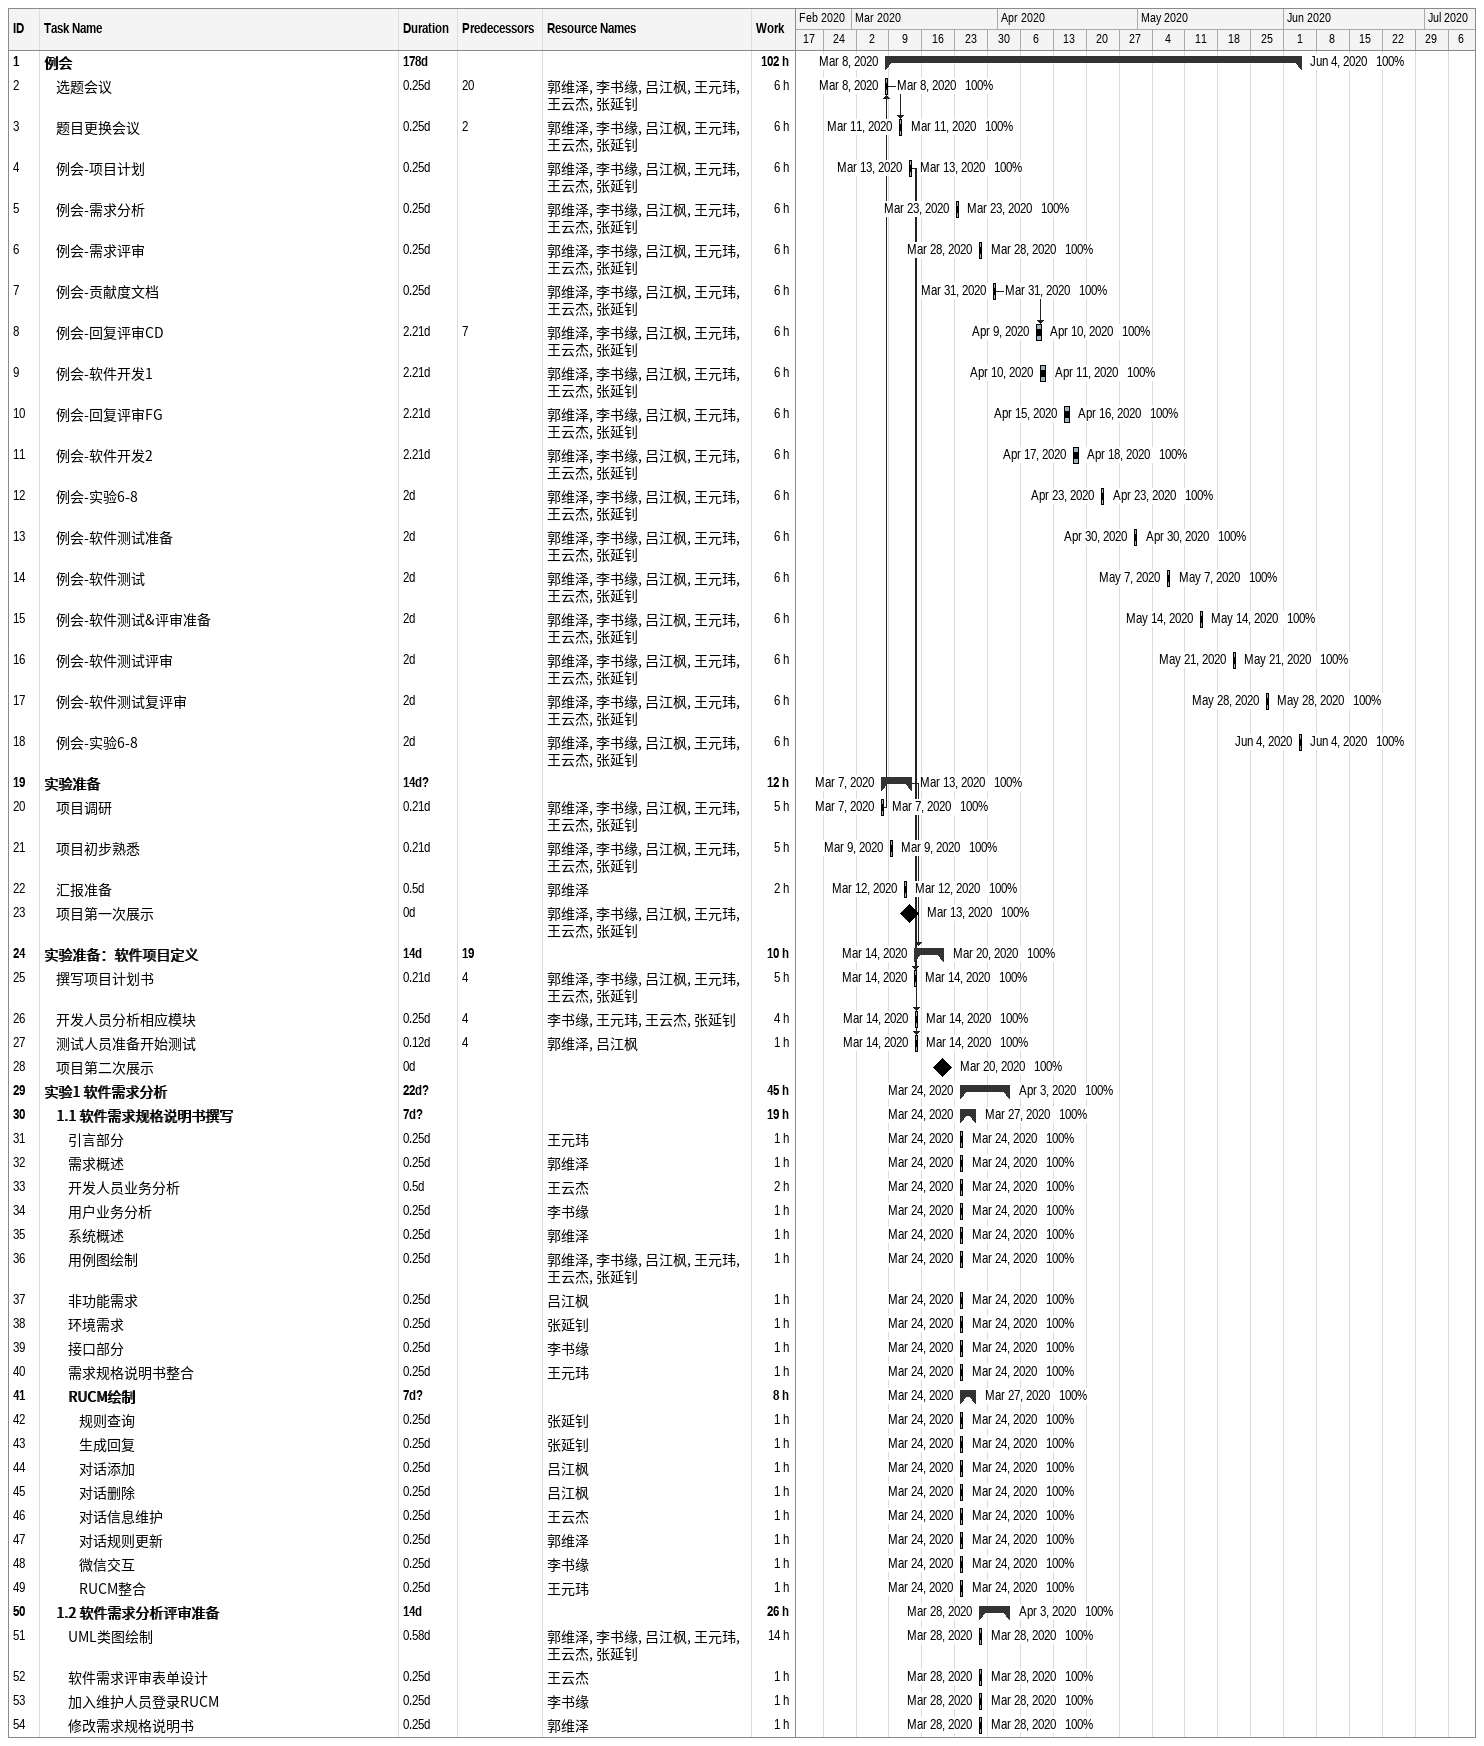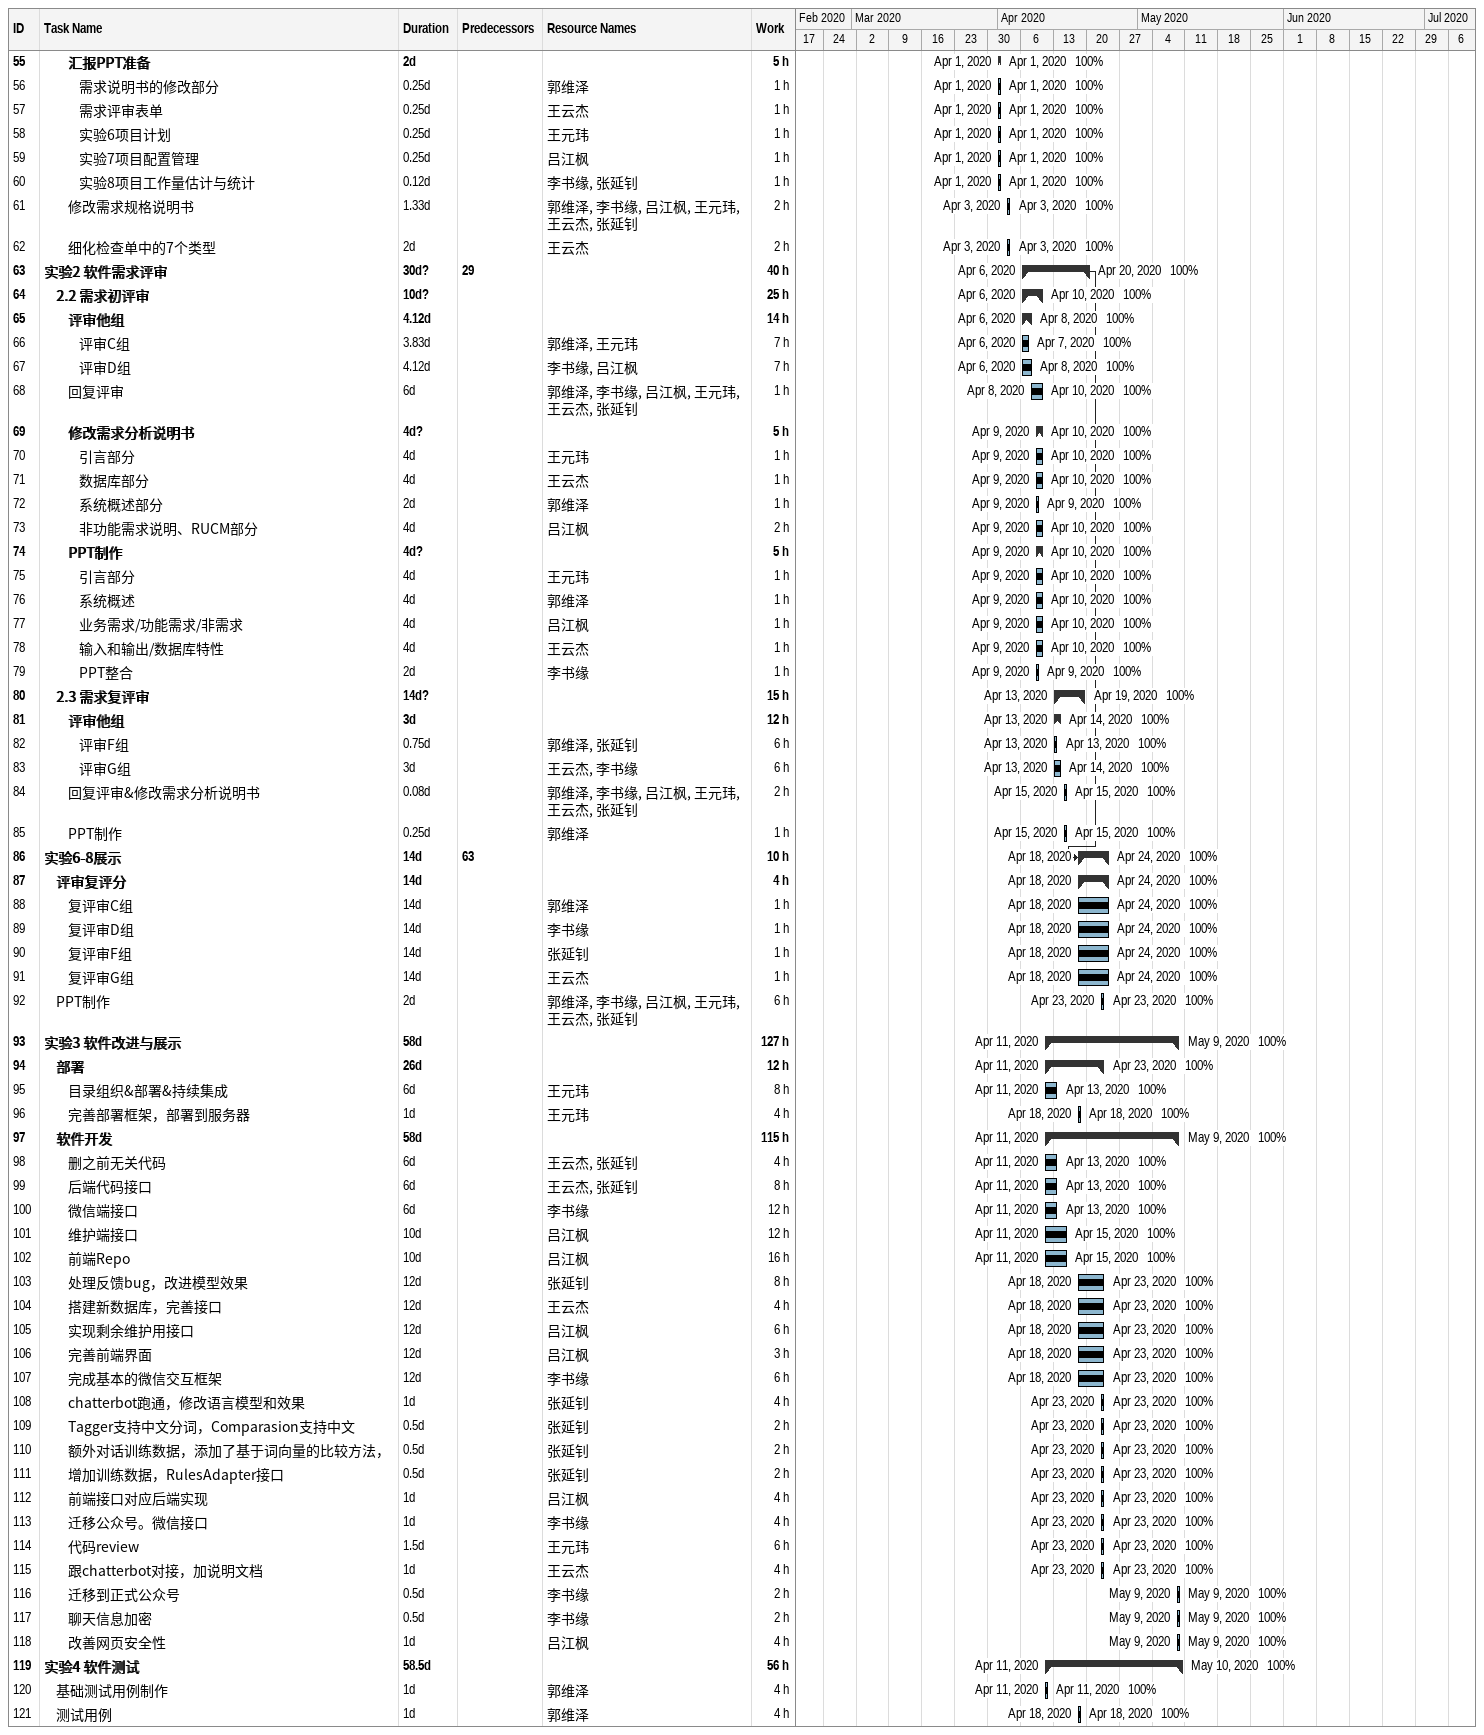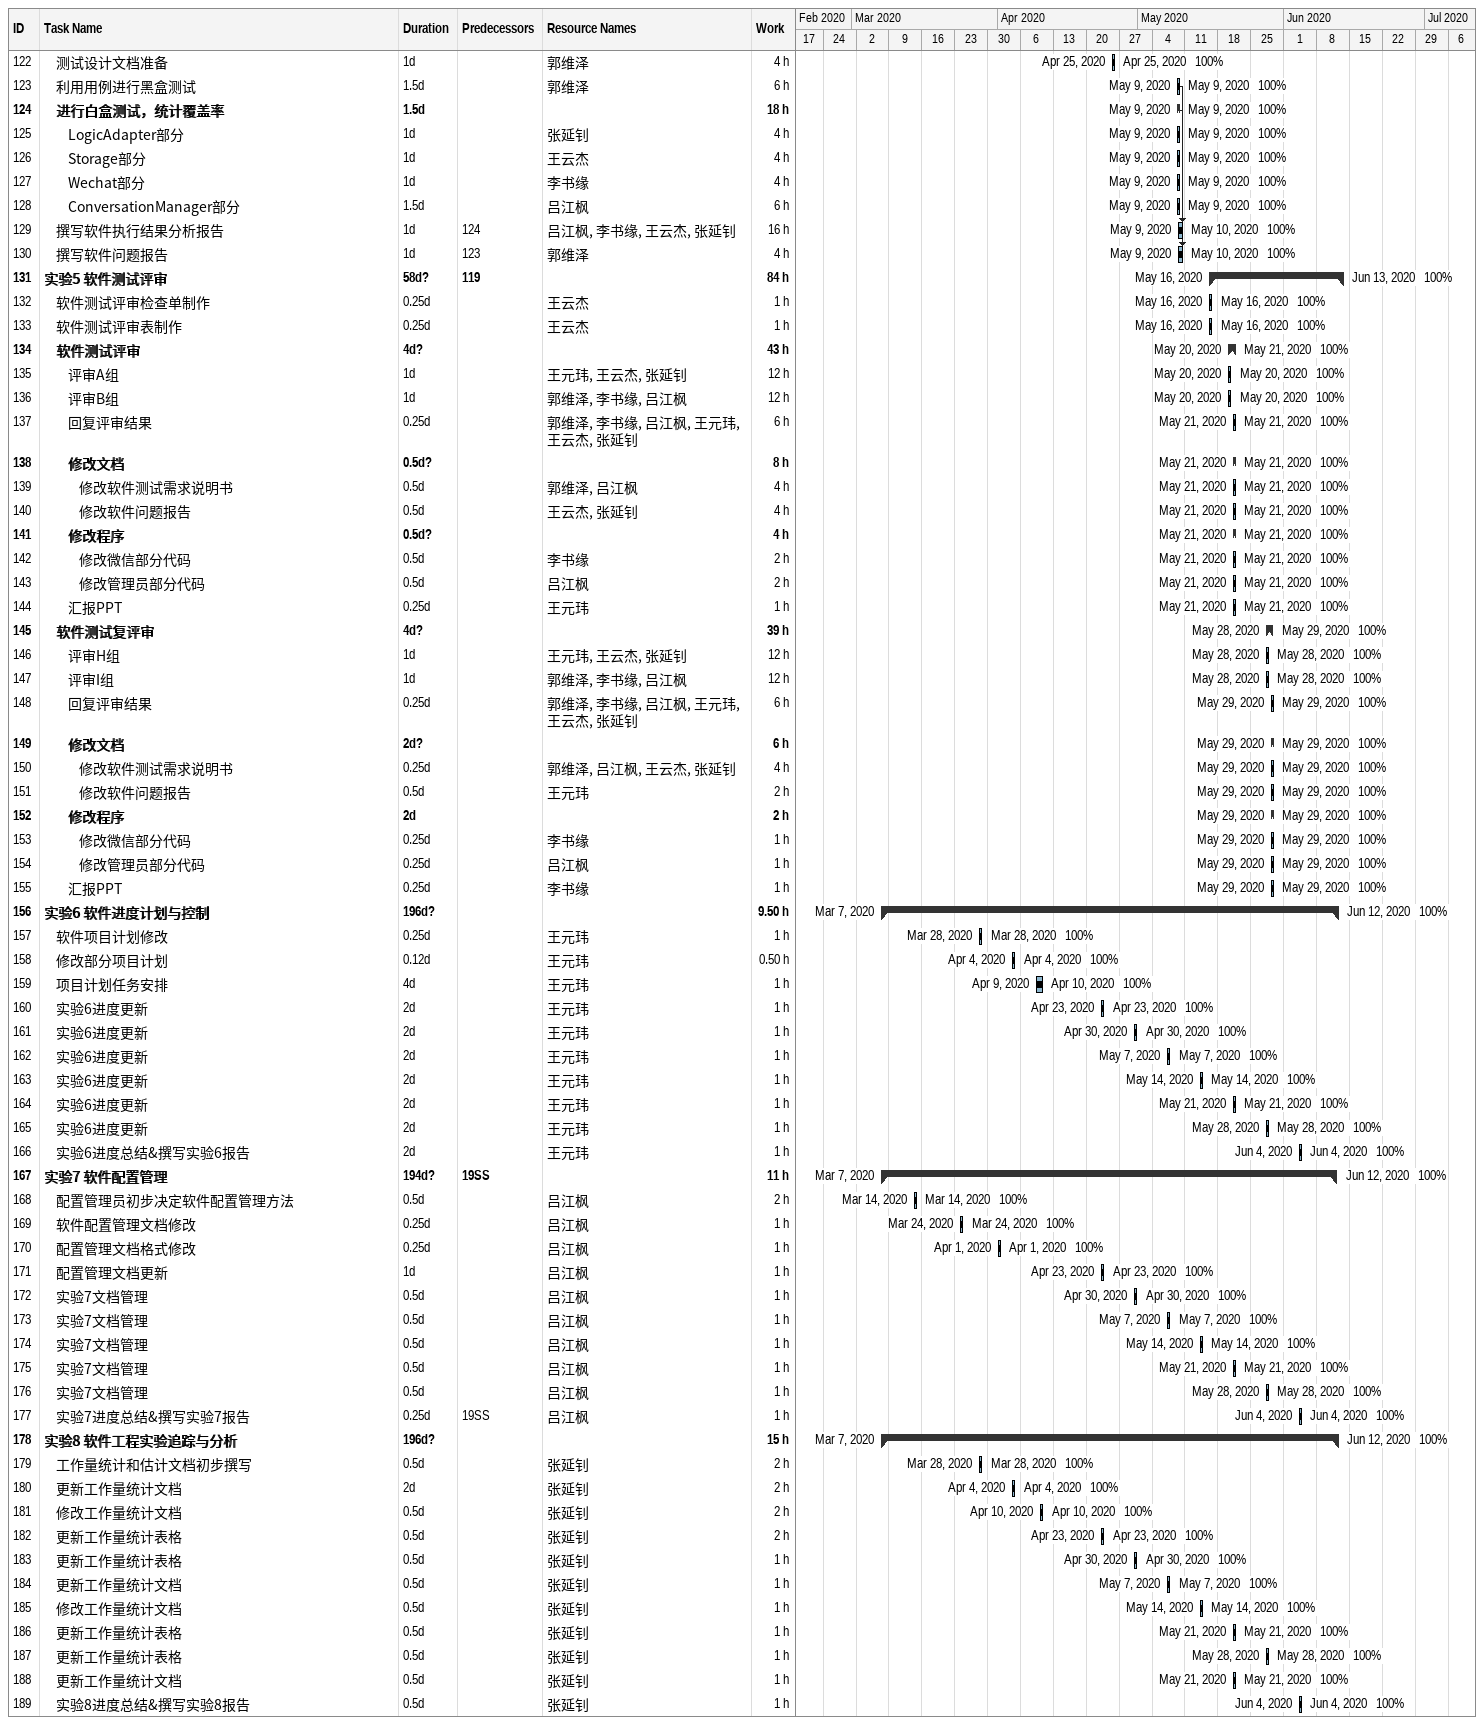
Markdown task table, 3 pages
| ID | Level | Task | Duration | Start | Finish | Predecessors | Resources | % complete | Work (h) |
|---|---|---|---|---|---|---|---|---|---|
| 1 | 1 | **例会** | 178d | 2020-03-08 | 2020-06-04 |  |  | 100 | 102 |
| 2 | 2 | 选题会议 | 0.25d | 2020-03-08 | 2020-03-08 | 20 | 郭维泽, 李书缘, 吕江枫, 王元玮, 王云杰, 张延钊 | 100 | 6 |
| 3 | 2 | 题目更换会议 | 0.25d | 2020-03-11 | 2020-03-11 | 2 | 郭维泽, 李书缘, 吕江枫, 王元玮, 王云杰, 张延钊 | 100 | 6 |
| 4 | 2 | 例会-项目计划 | 0.25d | 2020-03-13 | 2020-03-13 |  | 郭维泽, 李书缘, 吕江枫, 王元玮, 王云杰, 张延钊 | 100 | 6 |
| 5 | 2 | 例会-需求分析 | 0.25d | 2020-03-23 | 2020-03-23 |  | 郭维泽, 李书缘, 吕江枫, 王元玮, 王云杰, 张延钊 | 100 | 6 |
| 6 | 2 | 例会-需求评审 | 0.25d | 2020-03-28 | 2020-03-28 |  | 郭维泽, 李书缘, 吕江枫, 王元玮, 王云杰, 张延钊 | 100 | 6 |
| 7 | 2 | 例会-贡献度文档 | 0.25d | 2020-03-31 | 2020-03-31 |  | 郭维泽, 李书缘, 吕江枫, 王元玮, 王云杰, 张延钊 | 100 | 6 |
| 8 | 2 | 例会-回复评审CD | 2.21d | 2020-04-09 | 2020-04-10 | 7 | 郭维泽, 李书缘, 吕江枫, 王元玮, 王云杰, 张延钊 | 100 | 6 |
| 9 | 2 | 例会-软件开发1 | 2.21d | 2020-04-10 | 2020-04-11 |  | 郭维泽, 李书缘, 吕江枫, 王元玮, 王云杰, 张延钊 | 100 | 6 |
| 10 | 2 | 例会-回复评审FG | 2.21d | 2020-04-15 | 2020-04-16 |  | 郭维泽, 李书缘, 吕江枫, 王元玮, 王云杰, 张延钊 | 100 | 6 |
| 11 | 2 | 例会-软件开发2 | 2.21d | 2020-04-17 | 2020-04-18 |  | 郭维泽, 李书缘, 吕江枫, 王元玮, 王云杰, 张延钊 | 100 | 6 |
| 12 | 2 | 例会-实验6-8 | 2d | 2020-04-23 | 2020-04-23 |  | 郭维泽, 李书缘, 吕江枫, 王元玮, 王云杰, 张延钊 | 100 | 6 |
| 13 | 2 | 例会-软件测试准备 | 2d | 2020-04-30 | 2020-04-30 |  | 郭维泽, 李书缘, 吕江枫, 王元玮, 王云杰, 张延钊 | 100 | 6 |
| 14 | 2 | 例会-软件测试 | 2d | 2020-05-07 | 2020-05-07 |  | 郭维泽, 李书缘, 吕江枫, 王元玮, 王云杰, 张延钊 | 100 | 6 |
| 15 | 2 | 例会-软件测试&评审准备 | 2d | 2020-05-14 | 2020-05-14 |  | 郭维泽, 李书缘, 吕江枫, 王元玮, 王云杰, 张延钊 | 100 | 6 |
| 16 | 2 | 例会-软件测试评审 | 2d | 2020-05-21 | 2020-05-21 |  | 郭维泽, 李书缘, 吕江枫, 王元玮, 王云杰, 张延钊 | 100 | 6 |
| 17 | 2 | 例会-软件测试复评审 | 2d | 2020-05-28 | 2020-05-28 |  | 郭维泽, 李书缘, 吕江枫, 王元玮, 王云杰, 张延钊 | 100 | 6 |
| 18 | 2 | 例会-实验6-8 | 2d | 2020-06-04 | 2020-06-04 |  | 郭维泽, 李书缘, 吕江枫, 王元玮, 王云杰, 张延钊 | 100 | 6 |
| 19 | 1 | **实验准备** | 14d? | 2020-03-07 | 2020-03-13 |  |  | 100 | 12 |
| 20 | 2 | 项目调研 | 0.21d | 2020-03-07 | 2020-03-07 |  | 郭维泽, 李书缘, 吕江枫, 王元玮, 王云杰, 张延钊 | 100 | 5 |
| 21 | 2 | 项目初步熟悉 | 0.21d | 2020-03-09 | 2020-03-09 |  | 郭维泽, 李书缘, 吕江枫, 王元玮, 王云杰, 张延钊 | 100 | 5 |
| 22 | 2 | 汇报准备 | 0.5d | 2020-03-12 | 2020-03-12 |  | 郭维泽 | 100 | 2 |
| 23 | 2 | 项目第一次展示 | 0d | 2020-03-13 | 2020-03-13 |  | 郭维泽, 李书缘, 吕江枫, 王元玮, 王云杰, 张延钊 | 100 |  |
| 24 | 1 | **实验准备：软件项目定义** | 14d | 2020-03-14 | 2020-03-20 | 19 |  | 100 | 10 |
| 25 | 2 | 撰写项目计划书 | 0.21d | 2020-03-14 | 2020-03-14 | 4 | 郭维泽, 李书缘, 吕江枫, 王元玮, 王云杰, 张延钊 | 100 | 5 |
| 26 | 2 | 开发人员分析相应模块 | 0.25d | 2020-03-14 | 2020-03-14 | 4 | 李书缘, 王元玮, 王云杰, 张延钊 | 100 | 4 |
| 27 | 2 | 测试人员准备开始测试 | 0.12d | 2020-03-14 | 2020-03-14 | 4 | 郭维泽, 吕江枫 | 100 | 1 |
| 28 | 2 | 项目第二次展示 | 0d | 2020-03-20 | 2020-03-20 |  |  | 100 |  |
| 29 | 1 | **实验1 软件需求分析** | 22d? | 2020-03-24 | 2020-04-03 |  |  | 100 | 45 |
| 30 | 2 | **1.1 软件需求规格说明书撰写** | 7d? | 2020-03-24 | 2020-03-27 |  |  | 100 | 19 |
| 31 | 3 | 引言部分 | 0.25d | 2020-03-24 | 2020-03-24 |  | 王元玮 | 100 | 1 |
| 32 | 3 | 需求概述 | 0.25d | 2020-03-24 | 2020-03-24 |  | 郭维泽 | 100 | 1 |
| 33 | 3 | 开发人员业务分析 | 0.5d | 2020-03-24 | 2020-03-24 |  | 王云杰 | 100 | 2 |
| 34 | 3 | 用户业务分析 | 0.25d | 2020-03-24 | 2020-03-24 |  | 李书缘 | 100 | 1 |
| 35 | 3 | 系统概述 | 0.25d | 2020-03-24 | 2020-03-24 |  | 郭维泽 | 100 | 1 |
| 36 | 3 | 用例图绘制 | 0.25d | 2020-03-24 | 2020-03-24 |  | 郭维泽, 李书缘, 吕江枫, 王元玮, 王云杰, 张延钊 | 100 | 1 |
| 37 | 3 | 非功能需求 | 0.25d | 2020-03-24 | 2020-03-24 |  | 吕江枫 | 100 | 1 |
| 38 | 3 | 环境需求 | 0.25d | 2020-03-24 | 2020-03-24 |  | 张延钊 | 100 | 1 |
| 39 | 3 | 接口部分 | 0.25d | 2020-03-24 | 2020-03-24 |  | 李书缘 | 100 | 1 |
| 40 | 3 | 需求规格说明书整合 | 0.25d | 2020-03-24 | 2020-03-24 |  | 王元玮 | 100 | 1 |
| 41 | 3 | **RUCM绘制** | 7d? | 2020-03-24 | 2020-03-27 |  |  | 100 | 8 |
| 42 | 4 | 规则查询 | 0.25d | 2020-03-24 | 2020-03-24 |  | 张延钊 | 100 | 1 |
| 43 | 4 | 生成回复 | 0.25d | 2020-03-24 | 2020-03-24 |  | 张延钊 | 100 | 1 |
| 44 | 4 | 对话添加 | 0.25d | 2020-03-24 | 2020-03-24 |  | 吕江枫 | 100 | 1 |
| 45 | 4 | 对话删除 | 0.25d | 2020-03-24 | 2020-03-24 |  | 吕江枫 | 100 | 1 |
| 46 | 4 | 对话信息维护 | 0.25d | 2020-03-24 | 2020-03-24 |  | 王云杰 | 100 | 1 |
| 47 | 4 | 对话规则更新 | 0.25d | 2020-03-24 | 2020-03-24 |  | 郭维泽 | 100 | 1 |
| 48 | 4 | 微信交互 | 0.25d | 2020-03-24 | 2020-03-24 |  | 李书缘 | 100 | 1 |
| 49 | 4 | RUCM整合 | 0.25d | 2020-03-24 | 2020-03-24 |  | 王元玮 | 100 | 1 |
| 50 | 2 | **1.2 软件需求分析评审准备** | 14d | 2020-03-28 | 2020-04-03 |  |  | 100 | 26 |
| 51 | 3 | UML类图绘制 | 0.58d | 2020-03-28 | 2020-03-28 |  | 郭维泽, 李书缘, 吕江枫, 王元玮, 王云杰, 张延钊 | 100 | 14 |
| 52 | 3 | 软件需求评审表单设计 | 0.25d | 2020-03-28 | 2020-03-28 |  | 王云杰 | 100 | 1 |
| 53 | 3 | 加入维护人员登录RUCM | 0.25d | 2020-03-28 | 2020-03-28 |  | 李书缘 | 100 | 1 |
| 54 | 3 | 修改需求规格说明书 | 0.25d | 2020-03-28 | 2020-03-28 |  | 郭维泽 | 100 | 1 |
| 55 | 3 | **汇报PPT准备** | 2d | 2020-04-01 | 2020-04-01 |  |  | 100 | 5 |
| 56 | 4 | 需求说明书的修改部分 | 0.25d | 2020-04-01 | 2020-04-01 |  | 郭维泽 | 100 | 1 |
| 57 | 4 | 需求评审表单 | 0.25d | 2020-04-01 | 2020-04-01 |  | 王云杰 | 100 | 1 |
| 58 | 4 | 实验6项目计划 | 0.25d | 2020-04-01 | 2020-04-01 |  | 王元玮 | 100 | 1 |
| 59 | 4 | 实验7项目配置管理 | 0.25d | 2020-04-01 | 2020-04-01 |  | 吕江枫 | 100 | 1 |
| 60 | 4 | 实验8项目工作量估计与统计 | 0.12d | 2020-04-01 | 2020-04-01 |  | 李书缘, 张延钊 | 100 | 1 |
| 61 | 3 | 修改需求规格说明书 | 1.33d | 2020-04-03 | 2020-04-03 |  | 郭维泽, 李书缘, 吕江枫, 王元玮, 王云杰, 张延钊 | 100 | 2 |
| 62 | 3 | 细化检查单中的7个类型 | 2d | 2020-04-03 | 2020-04-03 |  | 王云杰 | 100 | 2 |
| 63 | 1 | **实验2 软件需求评审** | 30d? | 2020-04-06 | 2020-04-20 | 29 |  | 100 | 40 |
| 64 | 2 | **2.2 需求初评审** | 10d? | 2020-04-06 | 2020-04-10 |  |  | 100 | 25 |
| 65 | 3 | **评审他组** | 4.12d | 2020-04-06 | 2020-04-08 |  |  | 100 | 14 |
| 66 | 4 | 评审C组 | 3.83d | 2020-04-06 | 2020-04-07 |  | 郭维泽, 王元玮 | 100 | 7 |
| 67 | 4 | 评审D组 | 4.12d | 2020-04-06 | 2020-04-08 |  | 李书缘, 吕江枫 | 100 | 7 |
| 68 | 3 | 回复评审 | 6d | 2020-04-08 | 2020-04-10 |  | 郭维泽, 李书缘, 吕江枫, 王元玮, 王云杰, 张延钊 | 100 | 1 |
| 69 | 3 | **修改需求分析说明书** | 4d? | 2020-04-09 | 2020-04-10 |  |  | 100 | 5 |
| 70 | 4 | 引言部分 | 4d | 2020-04-09 | 2020-04-10 |  | 王元玮 | 100 | 1 |
| 71 | 4 | 数据库部分 | 4d | 2020-04-09 | 2020-04-10 |  | 王云杰 | 100 | 1 |
| 72 | 4 | 系统概述部分 | 2d | 2020-04-09 | 2020-04-09 |  | 郭维泽 | 100 | 1 |
| 73 | 4 | 非功能需求说明、RUCM部分 | 4d | 2020-04-09 | 2020-04-10 |  | 吕江枫 | 100 | 2 |
| 74 | 3 | **PPT制作** | 4d? | 2020-04-09 | 2020-04-10 |  |  | 100 | 5 |
| 75 | 4 | 引言部分 | 4d | 2020-04-09 | 2020-04-10 |  | 王元玮 | 100 | 1 |
| 76 | 4 | 系统概述 | 4d | 2020-04-09 | 2020-04-10 |  | 郭维泽 | 100 | 1 |
| 77 | 4 | 业务需求/功能需求/非需求 | 4d | 2020-04-09 | 2020-04-10 |  | 吕江枫 | 100 | 1 |
| 78 | 4 | 输入和输出/数据库特性 | 4d | 2020-04-09 | 2020-04-10 |  | 王云杰 | 100 | 1 |
| 79 | 4 | PPT整合 | 2d | 2020-04-09 | 2020-04-09 |  | 李书缘 | 100 | 1 |
| 80 | 2 | **2.3 需求复评审** | 14d? | 2020-04-13 | 2020-04-19 |  |  | 100 | 15 |
| 81 | 3 | **评审他组** | 3d | 2020-04-13 | 2020-04-14 |  |  | 100 | 12 |
| 82 | 4 | 评审F组 | 0.75d | 2020-04-13 | 2020-04-13 |  | 郭维泽, 张延钊 | 100 | 6 |
| 83 | 4 | 评审G组 | 3d | 2020-04-13 | 2020-04-14 |  | 王云杰, 李书缘 | 100 | 6 |
| 84 | 3 | 回复评审&修改需求分析说明书 | 0.08d | 2020-04-15 | 2020-04-15 |  | 郭维泽, 李书缘, 吕江枫, 王元玮, 王云杰, 张延钊 | 100 | 2 |
| 85 | 3 | PPT制作 | 0.25d | 2020-04-15 | 2020-04-15 |  | 郭维泽 | 100 | 1 |
| 86 | 1 | **实验6-8展示** | 14d | 2020-04-18 | 2020-04-24 | 63 |  | 100 | 10 |
| 87 | 2 | **评审复评分** | 14d | 2020-04-18 | 2020-04-24 |  |  | 100 | 4 |
| 88 | 3 | 复评审C组 | 14d | 2020-04-18 | 2020-04-24 |  | 郭维泽 | 100 | 1 |
| 89 | 3 | 复评审D组 | 14d | 2020-04-18 | 2020-04-24 |  | 李书缘 | 100 | 1 |
| 90 | 3 | 复评审F组 | 14d | 2020-04-18 | 2020-04-24 |  | 张延钊 | 100 | 1 |
| 91 | 3 | 复评审G组 | 14d | 2020-04-18 | 2020-04-24 |  | 王云杰 | 100 | 1 |
| 92 | 2 | PPT制作 | 2d | 2020-04-23 | 2020-04-23 |  | 郭维泽, 李书缘, 吕江枫, 王元玮, 王云杰, 张延钊 | 100 | 6 |
| 93 | 1 | **实验3 软件改进与展示** | 58d | 2020-04-11 | 2020-05-09 |  |  | 100 | 127 |
| 94 | 2 | **部署** | 26d | 2020-04-11 | 2020-04-23 |  |  | 100 | 12 |
| 95 | 3 | 目录组织&部署&持续集成 | 6d | 2020-04-11 | 2020-04-13 |  | 王元玮 | 100 | 8 |
| 96 | 3 | 完善部署框架，部署到服务器 | 1d | 2020-04-18 | 2020-04-18 |  | 王元玮 | 100 | 4 |
| 97 | 2 | **软件开发** | 58d | 2020-04-11 | 2020-05-09 |  |  | 100 | 115 |
| 98 | 3 | 删之前无关代码 | 6d | 2020-04-11 | 2020-04-13 |  | 王云杰, 张延钊 | 100 | 4 |
| 99 | 3 | 后端代码接口 | 6d | 2020-04-11 | 2020-04-13 |  | 王云杰, 张延钊 | 100 | 8 |
| 100 | 3 | 微信端接口 | 6d | 2020-04-11 | 2020-04-13 |  | 李书缘 | 100 | 12 |
| 101 | 3 | 维护端接口 | 10d | 2020-04-11 | 2020-04-15 |  | 吕江枫 | 100 | 12 |
| 102 | 3 | 前端Repo | 10d | 2020-04-11 | 2020-04-15 |  | 吕江枫 | 100 | 16 |
| 103 | 3 | 处理反馈bug，改进模型效果 | 12d | 2020-04-18 | 2020-04-23 |  | 张延钊 | 100 | 8 |
| 104 | 3 | 搭建新数据库，完善接口 | 12d | 2020-04-18 | 2020-04-23 |  | 王云杰 | 100 | 4 |
| 105 | 3 | 实现剩余维护用接口 | 12d | 2020-04-18 | 2020-04-23 |  | 吕江枫 | 100 | 6 |
| 106 | 3 | 完善前端界面 | 12d | 2020-04-18 | 2020-04-23 |  | 吕江枫 | 100 | 3 |
| 107 | 3 | 完成基本的微信交互框架 | 12d | 2020-04-18 | 2020-04-23 |  | 李书缘 | 100 | 6 |
| 108 | 3 | chatterbot跑通，修改语言模型和效果 | 1d | 2020-04-23 | 2020-04-23 |  | 张延钊 | 100 | 4 |
| 109 | 3 | Tagger支持中文分词，Comparasion支持中文 | 0.5d | 2020-04-23 | 2020-04-23 |  | 张延钊 | 100 | 2 |
| 110 | 3 | 额外对话训练数据，添加了基于词向量的比较方法， | 0.5d | 2020-04-23 | 2020-04-23 |  | 张延钊 | 100 | 2 |
| 111 | 3 | 增加训练数据，RulesAdapter接口 | 0.5d | 2020-04-23 | 2020-04-23 |  | 张延钊 | 100 | 2 |
| 112 | 3 | 前端接口对应后端实现 | 1d | 2020-04-23 | 2020-04-23 |  | 吕江枫 | 100 | 4 |
| 113 | 3 | 迁移公众号。微信接口 | 1d | 2020-04-23 | 2020-04-23 |  | 李书缘 | 100 | 4 |
| 114 | 3 | 代码review | 1.5d | 2020-04-23 | 2020-04-23 |  | 王元玮 | 100 | 6 |
| 115 | 3 | 跟chatterbot对接，加说明文档 | 1d | 2020-04-23 | 2020-04-23 |  | 王云杰 | 100 | 4 |
| 116 | 3 | 迁移到正式公众号 | 0.5d | 2020-05-09 | 2020-05-09 |  | 李书缘 | 100 | 2 |
| 117 | 3 | 聊天信息加密 | 0.5d | 2020-05-09 | 2020-05-09 |  | 李书缘 | 100 | 2 |
| 118 | 3 | 改善网页安全性 | 1d | 2020-05-09 | 2020-05-09 |  | 吕江枫 | 100 | 4 |
| 119 | 1 | **实验4 软件测试** | 58.5d | 2020-04-11 | 2020-05-10 |  |  | 100 | 56 |
| 120 | 2 | 基础测试用例制作 | 1d | 2020-04-11 | 2020-04-11 |  | 郭维泽 | 100 | 4 |
| 121 | 2 | 测试用例 | 1d | 2020-04-18 | 2020-04-18 |  | 郭维泽 | 100 | 4 |
| 122 | 2 | 测试设计文档准备 | 1d | 2020-04-25 | 2020-04-25 |  | 郭维泽 | 100 | 4 |
| 123 | 2 | 利用用例进行黑盒测试 | 1.5d | 2020-05-09 | 2020-05-09 |  | 郭维泽 | 100 | 6 |
| 124 | 2 | **进行白盒测试，统计覆盖率** | 1.5d | 2020-05-09 | 2020-05-09 |  |  | 100 | 18 |
| 125 | 3 | LogicAdapter部分 | 1d | 2020-05-09 | 2020-05-09 |  | 张延钊 | 100 | 4 |
| 126 | 3 | Storage部分 | 1d | 2020-05-09 | 2020-05-09 |  | 王云杰 | 100 | 4 |
| 127 | 3 | Wechat部分 | 1d | 2020-05-09 | 2020-05-09 |  | 李书缘 | 100 | 4 |
| 128 | 3 | ConversationManager部分 | 1.5d | 2020-05-09 | 2020-05-09 |  | 吕江枫 | 100 | 6 |
| 129 | 2 | 撰写软件执行结果分析报告 | 1d | 2020-05-09 | 2020-05-10 | 124 | 吕江枫, 李书缘, 王云杰, 张延钊 | 100 | 16 |
| 130 | 2 | 撰写软件问题报告 | 1d | 2020-05-09 | 2020-05-10 | 123 | 郭维泽 | 100 | 4 |
| 131 | 1 | **实验5 软件测试评审** | 58d? | 2020-05-16 | 2020-06-13 | 119 |  | 100 | 84 |
| 132 | 2 | 软件测试评审检查单制作 | 0.25d | 2020-05-16 | 2020-05-16 |  | 王云杰 | 100 | 1 |
| 133 | 2 | 软件测试评审表制作 | 0.25d | 2020-05-16 | 2020-05-16 |  | 王云杰 | 100 | 1 |
| 134 | 2 | **软件测试评审** | 4d? | 2020-05-20 | 2020-05-21 |  |  | 100 | 43 |
| 135 | 3 | 评审A组 | 1d | 2020-05-20 | 2020-05-20 |  | 王元玮, 王云杰, 张延钊 | 100 | 12 |
| 136 | 3 | 评审B组 | 1d | 2020-05-20 | 2020-05-20 |  | 郭维泽, 李书缘, 吕江枫 | 100 | 12 |
| 137 | 3 | 回复评审结果 | 0.25d | 2020-05-21 | 2020-05-21 |  | 郭维泽, 李书缘, 吕江枫, 王元玮, 王云杰, 张延钊 | 100 | 6 |
| 138 | 3 | **修改文档** | 0.5d? | 2020-05-21 | 2020-05-21 |  |  | 100 | 8 |
| 139 | 4 | 修改软件测试需求说明书 | 0.5d | 2020-05-21 | 2020-05-21 |  | 郭维泽, 吕江枫 | 100 | 4 |
| 140 | 4 | 修改软件问题报告 | 0.5d | 2020-05-21 | 2020-05-21 |  | 王云杰, 张延钊 | 100 | 4 |
| 141 | 3 | **修改程序** | 0.5d? | 2020-05-21 | 2020-05-21 |  |  | 100 | 4 |
| 142 | 4 | 修改微信部分代码 | 0.5d | 2020-05-21 | 2020-05-21 |  | 李书缘 | 100 | 2 |
| 143 | 4 | 修改管理员部分代码 | 0.5d | 2020-05-21 | 2020-05-21 |  | 吕江枫 | 100 | 2 |
| 144 | 3 | 汇报PPT | 0.25d | 2020-05-21 | 2020-05-21 |  | 王元玮 | 100 | 1 |
| 145 | 2 | **软件测试复评审** | 4d? | 2020-05-28 | 2020-05-29 |  |  | 100 | 39 |
| 146 | 3 | 评审H组 | 1d | 2020-05-28 | 2020-05-28 |  | 王元玮, 王云杰, 张延钊 | 100 | 12 |
| 147 | 3 | 评审I组 | 1d | 2020-05-28 | 2020-05-28 |  | 郭维泽, 李书缘, 吕江枫 | 100 | 12 |
| 148 | 3 | 回复评审结果 | 0.25d | 2020-05-29 | 2020-05-29 |  | 郭维泽, 李书缘, 吕江枫, 王元玮, 王云杰, 张延钊 | 100 | 6 |
| 149 | 3 | **修改文档** | 2d? | 2020-05-29 | 2020-05-29 |  |  | 100 | 6 |
| 150 | 4 | 修改软件测试需求说明书 | 0.25d | 2020-05-29 | 2020-05-29 |  | 郭维泽, 吕江枫, 王云杰, 张延钊 | 100 | 4 |
| 151 | 4 | 修改软件问题报告 | 0.5d | 2020-05-29 | 2020-05-29 |  | 王元玮 | 100 | 2 |
| 152 | 3 | **修改程序** | 2d | 2020-05-29 | 2020-05-29 |  |  | 100 | 2 |
| 153 | 4 | 修改微信部分代码 | 0.25d | 2020-05-29 | 2020-05-29 |  | 李书缘 | 100 | 1 |
| 154 | 4 | 修改管理员部分代码 | 0.25d | 2020-05-29 | 2020-05-29 |  | 吕江枫 | 100 | 1 |
| 155 | 3 | 汇报PPT | 0.25d | 2020-05-29 | 2020-05-29 |  | 李书缘 | 100 | 1 |
| 156 | 1 | **实验6 软件进度计划与控制** | 196d? | 2020-03-07 | 2020-06-12 |  |  | 100 | 9.50 |
| 157 | 2 | 软件项目计划修改 | 0.25d | 2020-03-28 | 2020-03-28 |  | 王元玮 | 100 | 1 |
| 158 | 2 | 修改部分项目计划 | 0.12d | 2020-04-04 | 2020-04-04 |  | 王元玮 | 100 | 0.50 |
| 159 | 2 | 项目计划任务安排 | 4d | 2020-04-09 | 2020-04-10 |  | 王元玮 | 100 | 1 |
| 160 | 2 | 实验6进度更新 | 2d | 2020-04-23 | 2020-04-23 |  | 王元玮 | 100 | 1 |
| 161 | 2 | 实验6进度更新 | 2d | 2020-04-30 | 2020-04-30 |  | 王元玮 | 100 | 1 |
| 162 | 2 | 实验6进度更新 | 2d | 2020-05-07 | 2020-05-07 |  | 王元玮 | 100 | 1 |
| 163 | 2 | 实验6进度更新 | 2d | 2020-05-14 | 2020-05-14 |  | 王元玮 | 100 | 1 |
| 164 | 2 | 实验6进度更新 | 2d | 2020-05-21 | 2020-05-21 |  | 王元玮 | 100 | 1 |
| 165 | 2 | 实验6进度更新 | 2d | 2020-05-28 | 2020-05-28 |  | 王元玮 | 100 | 1 |
| 166 | 2 | 实验6进度总结&撰写实验6报告 | 2d | 2020-06-04 | 2020-06-04 |  | 王元玮 | 100 | 1 |
| 167 | 1 | **实验7 软件配置管理** | 194d? | 2020-03-07 | 2020-06-12 | 19SS |  | 100 | 11 |
| 168 | 2 | 配置管理员初步决定软件配置管理方法 | 0.5d | 2020-03-14 | 2020-03-14 |  | 吕江枫 | 100 | 2 |
| 169 | 2 | 软件配置管理文档修改 | 0.25d | 2020-03-24 | 2020-03-24 |  | 吕江枫 | 100 | 1 |
| 170 | 2 | 配置管理文档格式修改 | 0.25d | 2020-04-01 | 2020-04-01 |  | 吕江枫 | 100 | 1 |
| 171 | 2 | 配置管理文档更新 | 1d | 2020-04-23 | 2020-04-23 |  | 吕江枫 | 100 | 1 |
| 172 | 2 | 实验7文档管理 | 0.5d | 2020-04-30 | 2020-04-30 |  | 吕江枫 | 100 | 1 |
| 173 | 2 | 实验7文档管理 | 0.5d | 2020-05-07 | 2020-05-07 |  | 吕江枫 | 100 | 1 |
| 174 | 2 | 实验7文档管理 | 0.5d | 2020-05-14 | 2020-05-14 |  | 吕江枫 | 100 | 1 |
| 175 | 2 | 实验7文档管理 | 0.5d | 2020-05-21 | 2020-05-21 |  | 吕江枫 | 100 | 1 |
| 176 | 2 | 实验7文档管理 | 0.5d | 2020-05-28 | 2020-05-28 |  | 吕江枫 | 100 | 1 |
| 177 | 2 | 实验7进度总结&撰写实验7报告 | 0.25d | 2020-06-04 | 2020-06-04 | 19SS | 吕江枫 | 100 | 1 |
| 178 | 1 | **实验8 软件工程实验追踪与分析** | 196d? | 2020-03-07 | 2020-06-12 |  |  | 100 | 15 |
| 179 | 2 | 工作量统计和估计文档初步撰写 | 0.5d | 2020-03-28 | 2020-03-28 |  | 张延钊 | 100 | 2 |
| 180 | 2 | 更新工作量统计文档 | 2d | 2020-04-04 | 2020-04-04 |  | 张延钊 | 100 | 2 |
| 181 | 2 | 修改工作量统计文档 | 0.5d | 2020-04-10 | 2020-04-10 |  | 张延钊 | 100 | 2 |
| 182 | 2 | 更新工作量统计表格 | 0.5d | 2020-04-23 | 2020-04-23 |  | 张延钊 | 100 | 2 |
| 183 | 2 | 更新工作量统计表格 | 0.5d | 2020-04-30 | 2020-04-30 |  | 张延钊 | 100 | 1 |
| 184 | 2 | 更新工作量统计文档 | 0.5d | 2020-05-07 | 2020-05-07 |  | 张延钊 | 100 | 1 |
| 185 | 2 | 修改工作量统计文档 | 0.5d | 2020-05-14 | 2020-05-14 |  | 张延钊 | 100 | 1 |
| 186 | 2 | 更新工作量统计表格 | 0.5d | 2020-05-21 | 2020-05-21 |  | 张延钊 | 100 | 1 |
| 187 | 2 | 更新工作量统计表格 | 0.5d | 2020-05-28 | 2020-05-28 |  | 张延钊 | 100 | 1 |
| 188 | 2 | 更新工作量统计文档 | 0.5d | 2020-05-21 | 2020-05-21 |  | 张延钊 | 100 | 1 |
| 189 | 2 | 实验8进度总结&撰写实验8报告 | 0.5d | 2020-06-04 | 2020-06-04 |  | 张延钊 | 100 | 1 |
